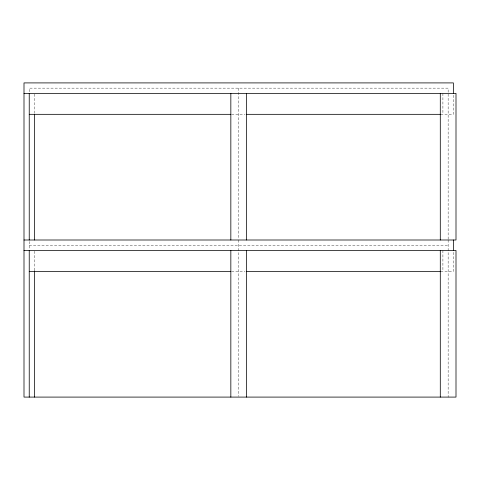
<?xml version="1.0" encoding="UTF-8"?>
<svg xmlns="http://www.w3.org/2000/svg" width="480" height="480" viewBox="0 0 480 480"><rect width="100%" height="100%" fill="white"/><g stroke="black" fill="none" stroke-linecap="round" stroke-linejoin="round"><path stroke-width="0.36" stroke-dasharray="2.4 1.8" d="M231.57 114.33L245.058 114.33M440.652 114.33L453.384 114.33L453.384 93.384M29.238 245.238L448.146 245.238M231.57 271.416L245.058 271.416M440.652 271.416L453.384 271.416L453.384 250.47M448.146 239.25L448.146 88.146L29.238 88.146L29.238 92.634M448.146 240L448.146 397.092M442.908 93.384L442.908 114.33M442.908 250.47L442.908 271.416M238.692 88.146L238.692 239.25M238.692 240L238.692 396.342M34.47 94.128L34.47 113.58M34.47 251.22L34.47 269.922M29.238 241.494L29.238 249.726"/><path stroke-width="0.72" d="M24 93.384L456 93.384L456 240L24 240M29.238 114.33L230.82 114.33M246.558 114.33L440.652 114.33M24 250.47L456 250.47L456 397.092L24 397.092L24 82.908L453.384 82.908L453.384 93.384M29.238 271.416L230.82 271.416M246.558 271.416L440.652 271.416M453.384 240L453.384 250.47M440.292 93.384L440.292 240M440.292 250.47L440.292 397.092M246.546 93.384L246.546 240M246.546 250.47L246.546 397.092M230.838 93.384L230.838 240M230.838 250.47L230.838 397.092M34.47 114.33L34.47 240M34.47 270.672L34.47 397.092M29.238 93.384L29.238 240M29.238 250.47L29.238 397.092"/></g></svg>
